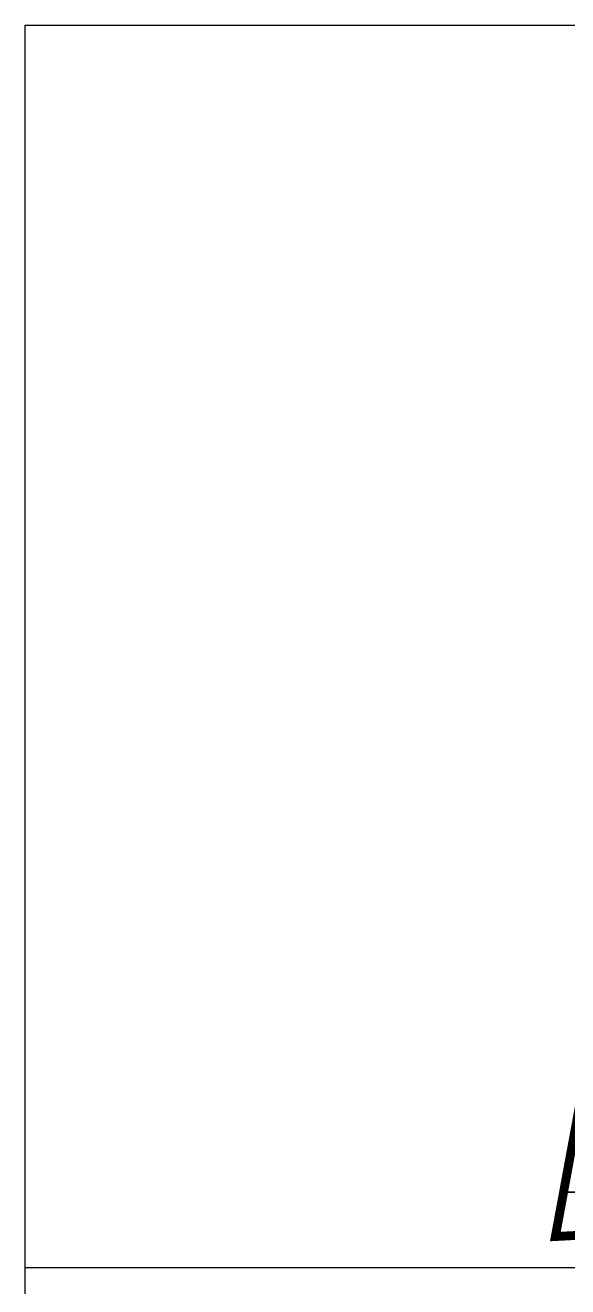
# Model space of a CAD drawing. Extents: x 4283 to 40403, y 1134 to 1764.
# Drawn here: x 9403.5 to 9447.1, y 1572.5 to 1674.1 of the extents above; entities that cross this region are included whole.
import ezdxf

# ---------------------------------------------------------------- set-up
doc = ezdxf.new("R2010")
doc.units = 0
for name, color, linetype in [('tdz_9-3方格网', 2, 'Continuous'), ('tdz_土方计算图', 7, 'Continuous'), ('tdz_格田', 6, 'Continuous')]:
    doc.layers.add(name, color=color, linetype=linetype)

msp = doc.modelspace()

# ---------------------------------------------------------------- linework, layer by layer
at = {"layer": 'tdz_9-3方格网', "linetype": 'Continuous'}
for points in [[(9447.44, 1583.72, 2424.68), (9449.7, 1583.72, 2424.68), (9449.7, 1580.15, 2424.6), (9446.78, 1580.15, 2424.62)], [(9446.78, 1580.15, 2424.62), (9449.7, 1580.15, 2424.6), (9449.7, 1576.77, 2424.56), (9446.12, 1576.58, 2424.55)]]:
    msp.add_polyline3d(points, close=True, dxfattribs=at)
at = {"layer": 'tdz_土方计算图', "linetype": 'Continuous'}
for points in [[(9403.46, 1674.09), (9533.46, 1674.09)], [(9403.46, 1514.09), (9403.46, 1514.09), (9403.46, 1674.09), (9403.46, 1674.09)], [(9403.46, 1574.09), (9533.46, 1574.09)]]:
    msp.add_lwpolyline(points, dxfattribs=at)
at = {"layer": 'tdz_格田', "linetype": 'Continuous', "lineweight": 60, "const_width": 0.714}
msp.add_lwpolyline([(9446.12, 1576.58), (9463.68, 1671.61), (9482.47, 1660.69), (9490.8, 1578.94), (9446.12, 1576.58)], close=True, dxfattribs=at)

doc.saveas('drawing.dxf')
